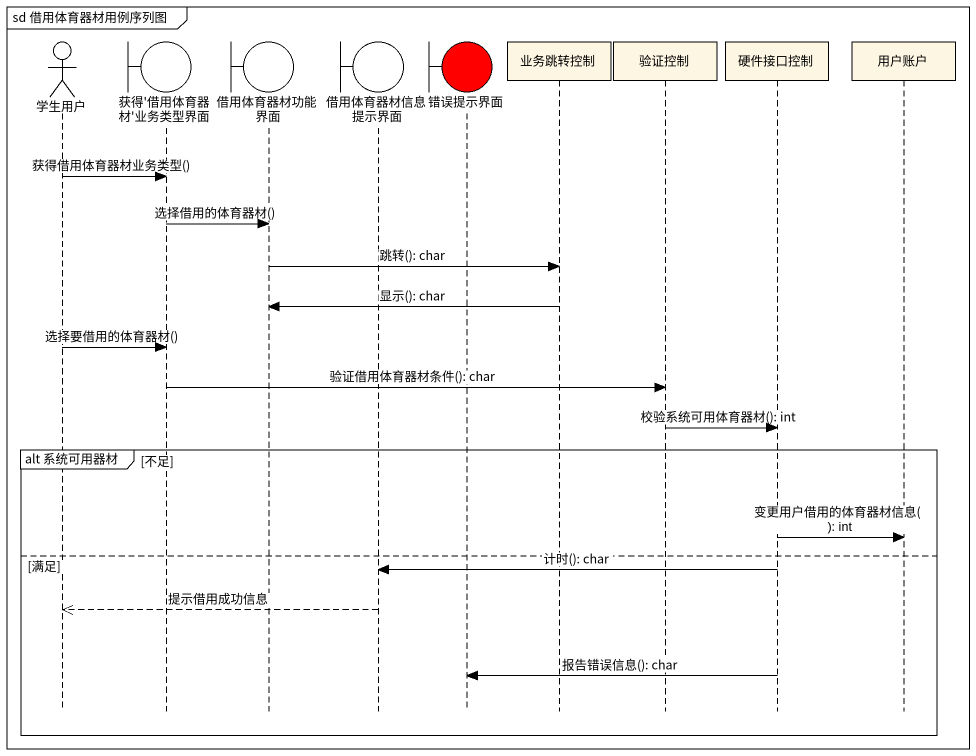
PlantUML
@startuml
mainframe sd 借用体育器材用例序列图
hide footbox
actor 学生用户
boundary "获得'借用体育器材'业务类型界面" as 获得_借用体育器材_业务类型界面
boundary 借用体育器材功能界面
boundary 借用体育器材信息提示界面
boundary 错误提示界面 #FF0000
participant 业务跳转控制
participant 验证控制
participant 硬件接口控制
participant 用户账户

学生用户 -> 获得_借用体育器材_业务类型界面 : 获得借用体育器材业务类型()
获得_借用体育器材_业务类型界面 -> 借用体育器材功能界面 : 选择借用的体育器材()
借用体育器材功能界面 -> 业务跳转控制 : 跳转(): char
业务跳转控制 -> 借用体育器材功能界面 : 显示(): char
学生用户 -> 获得_借用体育器材_业务类型界面 : 选择要借用的体育器材()
获得_借用体育器材_业务类型界面 -> 验证控制 : 验证借用体育器材条件(): char
验证控制 -> 硬件接口控制 : 校验系统可用体育器材(): int
group alt 系统可用器材 [不足]
  硬件接口控制 -> 用户账户 : 变更用户借用的体育器材信息(): int
else 满足
  硬件接口控制 -> 借用体育器材信息提示界面 : 计时(): char
  借用体育器材信息提示界面 -->> 学生用户 : 提示借用成功信息
  硬件接口控制 -> 错误提示界面 : 报告错误信息(): char
end
@enduml
